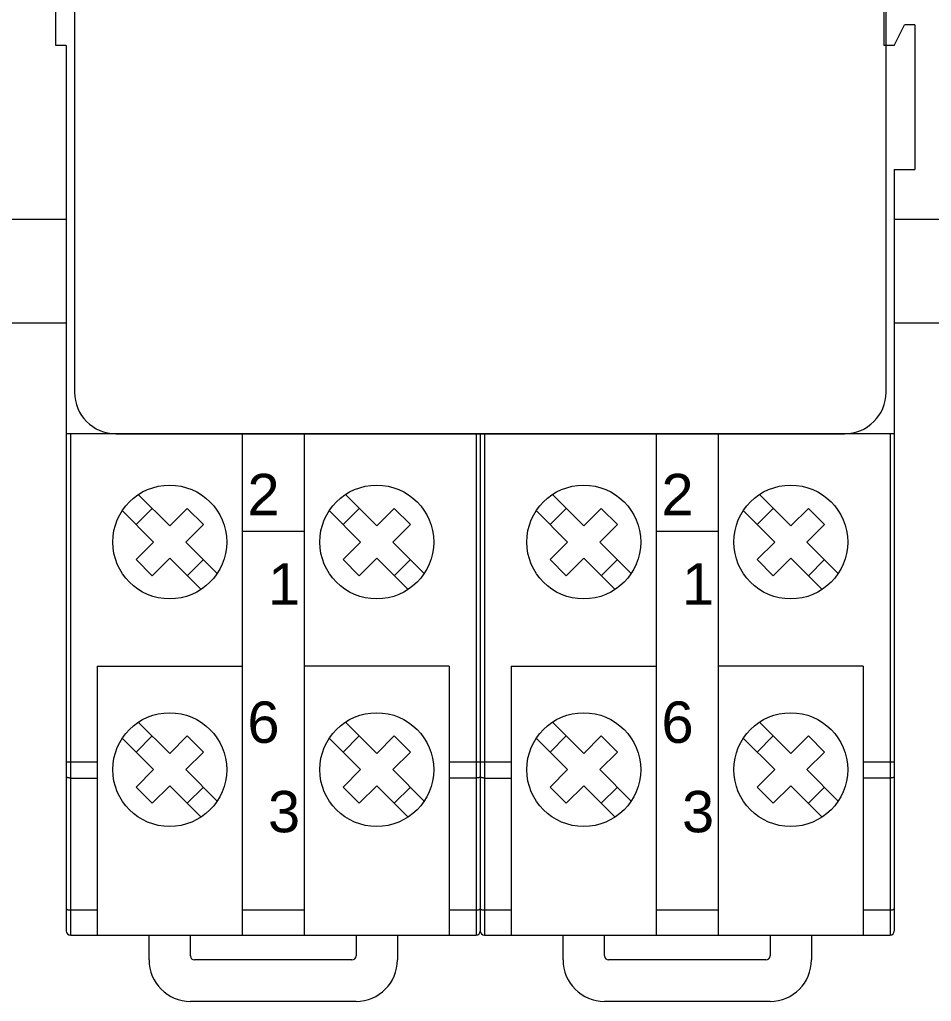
# Model space of a CAD drawing. Header units: millimetres. Extents: x 4137 to 6698, y 1400 to 3585.
# Drawn here: x 6224.3 to 6268.34, y 2738.57 to 2786.01 of the extents above; entities that cross this region are included whole.
import ezdxf

# ---------------------------------------------------------------- set-up
doc = ezdxf.new("R2010")
doc.units = ezdxf.units.MM
doc.layers.add('000-PI-Oprema', color=30, linetype='Continuous', lineweight=5)
doc.layers.add('002-PI-Kabelska kanalica', color=150, linetype='Continuous')
doc.styles.get("Standard").update_dxf_attribs({"font": 'arial.ttf'})

msp = doc.modelspace()

# ---------------------------------------------------------------- linework, layer by layer
at = {"layer": '000-PI-Oprema', "color": 0, "linetype": 'ByBlock', "lineweight": 0}
for p, q in [((6226.948, 2809.604), (6226.948, 2768.004)), ((6266.148, 2768.004), (6266.148, 2809.604)), ((6226.048, 2784.768), (6226.048, 2792.768)), ((6266.048, 2792.768), (6266.048, 2784.768)), ((6266.548, 2784.768), (6267.048, 2785.768)), ((6267.548, 2785.768), (6267.048, 2785.768)), ((6267.548, 2785.768), (6267.548, 2778.768)), ((6226.548, 2784.768), (6226.048, 2784.768)), ((6226.548, 2784.768), (6226.548, 2741.968)), ((6266.548, 2784.768), (6266.048, 2784.768)), ((6266.548, 2778.768), (6266.548, 2741.968)), ((6266.548, 2778.768), (6267.548, 2778.768)), ((6226.548, 2766.018), (6246.548, 2766.018)), ((6226.748, 2766.018), (6226.748, 2741.768)), ((6228.948, 2766.004), (6264.148, 2766.004)), ((6235.048, 2766.018), (6235.048, 2741.768)), ((6238.048, 2766.018), (6238.048, 2741.768)), ((6246.348, 2766.018), (6246.348, 2741.768)), ((6246.548, 2766.018), (6266.548, 2766.018)), ((6246.548, 2766.018), (6246.548, 2741.968)), ((6246.748, 2766.018), (6246.748, 2741.768)), ((6255.048, 2766.018), (6255.048, 2741.768)), ((6258.048, 2766.018), (6258.048, 2741.768)), ((6266.348, 2766.018), (6266.348, 2741.768)), ((6230.031, 2763.062), (6231.548, 2761.546)), ((6240.031, 2763.062), (6241.548, 2761.546)), ((6250.031, 2763.062), (6251.548, 2761.546)), ((6260.031, 2763.062), (6261.548, 2761.546)), ((6229.921, 2761.616), (6230.699, 2762.394)), ((6231.548, 2761.546), (6232.396, 2762.394)), ((6232.396, 2762.394), (6233.174, 2761.616)), ((6239.921, 2761.616), (6240.699, 2762.394)), ((6241.548, 2761.546), (6242.396, 2762.394)), ((6242.396, 2762.394), (6243.174, 2761.616)), ((6249.921, 2761.616), (6250.699, 2762.394)), ((6251.548, 2761.546), (6252.396, 2762.394)), ((6252.396, 2762.394), (6253.174, 2761.616)), ((6259.921, 2761.616), (6260.699, 2762.394)), ((6261.548, 2761.546), (6262.396, 2762.394)), ((6262.396, 2762.394), (6263.174, 2761.616)), ((6229.254, 2762.284), (6230.77, 2760.768)), ((6239.254, 2762.284), (6240.77, 2760.768)), ((6249.254, 2762.284), (6250.77, 2760.768)), ((6259.254, 2762.284), (6260.77, 2760.768)), ((6232.326, 2760.768), (6233.174, 2761.616)), ((6242.326, 2760.768), (6243.174, 2761.616)), ((6252.326, 2760.768), (6253.174, 2761.616)), ((6262.326, 2760.768), (6263.174, 2761.616)), ((6238.048, 2761.283), (6235.048, 2761.283)), ((6258.048, 2761.283), (6255.048, 2761.283)), ((6229.921, 2759.919), (6230.77, 2760.768)), ((6232.326, 2760.768), (6233.842, 2759.251)), ((6239.921, 2759.919), (6240.77, 2760.768)), ((6242.326, 2760.768), (6243.842, 2759.251)), ((6249.921, 2759.919), (6250.77, 2760.768)), ((6252.326, 2760.768), (6253.842, 2759.251)), ((6259.921, 2759.919), (6260.77, 2760.768)), ((6262.326, 2760.768), (6263.842, 2759.251)), ((6230.699, 2759.141), (6231.548, 2759.99)), ((6231.548, 2759.99), (6233.064, 2758.474)), ((6240.699, 2759.141), (6241.548, 2759.99)), ((6241.548, 2759.99), (6243.064, 2758.474)), ((6250.699, 2759.141), (6251.548, 2759.99)), ((6251.548, 2759.99), (6253.064, 2758.474)), ((6260.699, 2759.141), (6261.548, 2759.99)), ((6261.548, 2759.99), (6263.064, 2758.474)), ((6229.921, 2759.919), (6230.699, 2759.141)), ((6232.396, 2759.141), (6233.174, 2759.919)), ((6239.921, 2759.919), (6240.699, 2759.141)), ((6242.396, 2759.141), (6243.174, 2759.919)), ((6249.921, 2759.919), (6250.699, 2759.141)), ((6252.396, 2759.141), (6253.174, 2759.919)), ((6259.921, 2759.919), (6260.699, 2759.141)), ((6262.396, 2759.141), (6263.174, 2759.919)), ((6228.048, 2754.768), (6228.048, 2741.768)), ((6228.048, 2754.768), (6235.048, 2754.768)), ((6245.048, 2754.768), (6238.048, 2754.768)), ((6245.048, 2754.768), (6245.048, 2741.768)), ((6248.048, 2754.768), (6248.048, 2741.768)), ((6248.048, 2754.768), (6255.048, 2754.768)), ((6265.048, 2754.768), (6258.048, 2754.768)), ((6265.048, 2754.768), (6265.048, 2741.768)), ((6230.031, 2752.062), (6231.548, 2750.546)), ((6240.031, 2752.062), (6241.548, 2750.546)), ((6250.031, 2752.062), (6251.548, 2750.546)), ((6260.031, 2752.062), (6261.548, 2750.546)), ((6229.254, 2751.284), (6230.77, 2749.768)), ((6229.921, 2750.616), (6230.699, 2751.394)), ((6231.548, 2750.546), (6232.396, 2751.394)), ((6232.396, 2751.394), (6233.174, 2750.616)), ((6239.254, 2751.284), (6240.77, 2749.768)), ((6239.921, 2750.616), (6240.699, 2751.394)), ((6241.548, 2750.546), (6242.396, 2751.394)), ((6242.396, 2751.394), (6243.174, 2750.616)), ((6249.254, 2751.284), (6250.77, 2749.768)), ((6249.921, 2750.616), (6250.699, 2751.394)), ((6251.548, 2750.546), (6252.396, 2751.394)), ((6252.396, 2751.394), (6253.174, 2750.616)), ((6259.254, 2751.284), (6260.77, 2749.768)), ((6259.921, 2750.616), (6260.699, 2751.394)), ((6261.548, 2750.546), (6262.396, 2751.394)), ((6262.396, 2751.394), (6263.174, 2750.616)), ((6232.326, 2749.768), (6233.174, 2750.616)), ((6242.326, 2749.768), (6243.174, 2750.616)), ((6252.326, 2749.768), (6253.174, 2750.616)), ((6262.326, 2749.768), (6263.174, 2750.616)), ((6226.548, 2750.145), (6228.048, 2750.145)), ((6245.048, 2750.145), (6246.548, 2750.145)), ((6246.548, 2750.145), (6248.048, 2750.145)), ((6265.048, 2750.145), (6266.548, 2750.145)), ((6229.921, 2748.919), (6230.77, 2749.768)), ((6232.326, 2749.768), (6233.842, 2748.251)), ((6239.921, 2748.919), (6240.77, 2749.768)), ((6242.326, 2749.768), (6243.842, 2748.251)), ((6249.921, 2748.919), (6250.77, 2749.768)), ((6252.326, 2749.768), (6253.842, 2748.251)), ((6259.921, 2748.919), (6260.77, 2749.768)), ((6262.326, 2749.768), (6263.842, 2748.251)), ((6226.748, 2749.36), (6228.048, 2749.36)), ((6246.348, 2749.36), (6245.048, 2749.36)), ((6246.748, 2749.36), (6248.048, 2749.36)), ((6266.348, 2749.36), (6265.048, 2749.36)), ((6229.921, 2748.919), (6230.699, 2748.141)), ((6230.699, 2748.141), (6231.548, 2748.99)), ((6231.548, 2748.99), (6233.064, 2747.474)), ((6232.396, 2748.141), (6233.174, 2748.919)), ((6239.921, 2748.919), (6240.699, 2748.141)), ((6240.699, 2748.141), (6241.548, 2748.99)), ((6241.548, 2748.99), (6243.064, 2747.474)), ((6242.396, 2748.141), (6243.174, 2748.919)), ((6249.921, 2748.919), (6250.699, 2748.141)), ((6250.699, 2748.141), (6251.548, 2748.99)), ((6251.548, 2748.99), (6253.064, 2747.474)), ((6252.396, 2748.141), (6253.174, 2748.919)), ((6259.921, 2748.919), (6260.699, 2748.141)), ((6260.699, 2748.141), (6261.548, 2748.99)), ((6261.548, 2748.99), (6263.064, 2747.474)), ((6262.396, 2748.141), (6263.174, 2748.919)), ((6228.048, 2742.983), (6226.748, 2742.983)), ((6238.048, 2742.983), (6235.048, 2742.983)), ((6246.348, 2742.983), (6245.048, 2742.983)), ((6248.048, 2742.983), (6246.748, 2742.983)), ((6258.048, 2742.983), (6255.048, 2742.983)), ((6266.348, 2742.983), (6265.048, 2742.983)), ((6226.748, 2741.768), (6246.348, 2741.768)), ((6230.548, 2740.568), (6230.548, 2741.768)), ((6232.548, 2740.768), (6232.548, 2741.768)), ((6232.548, 2740.768), (6232.548, 2741.768)), ((6240.548, 2741.768), (6240.548, 2740.768)), ((6240.548, 2741.768), (6240.548, 2740.768)), ((6242.548, 2741.768), (6242.548, 2740.568)), ((6246.748, 2741.768), (6266.348, 2741.768)), ((6250.548, 2740.568), (6250.548, 2741.768)), ((6252.548, 2740.768), (6252.548, 2741.768)), ((6260.548, 2741.768), (6260.548, 2740.768)), ((6262.548, 2741.768), (6262.548, 2740.568)), ((6240.348, 2740.568), (6232.748, 2740.568)), ((6240.348, 2740.568), (6232.748, 2740.568)), ((6260.348, 2740.568), (6252.748, 2740.568)), ((6240.548, 2738.568), (6232.548, 2738.568)), ((6260.548, 2738.568), (6252.548, 2738.568))]:
    msp.add_line(p, q, dxfattribs=at)
for points in [[(6226.748, 2749.36), (6226.722, 2749.361), (6226.696, 2749.363), (6226.671, 2749.366), (6226.648, 2749.37), (6226.626, 2749.376), (6226.606, 2749.383), (6226.589, 2749.391), (6226.575, 2749.399), (6226.563, 2749.408), (6226.555, 2749.418), (6226.549, 2749.428), (6226.548, 2749.438)], [(6246.548, 2749.438), (6246.546, 2749.428), (6246.541, 2749.418), (6246.532, 2749.408), (6246.521, 2749.399), (6246.506, 2749.391), (6246.489, 2749.383), (6246.469, 2749.376), (6246.448, 2749.37), (6246.424, 2749.366), (6246.399, 2749.363), (6246.374, 2749.361), (6246.348, 2749.36)], [(6246.748, 2749.36), (6246.722, 2749.361), (6246.696, 2749.363), (6246.671, 2749.366), (6246.648, 2749.37), (6246.626, 2749.376), (6246.606, 2749.383), (6246.589, 2749.391), (6246.575, 2749.399), (6246.563, 2749.408), (6246.555, 2749.418), (6246.549, 2749.428), (6246.548, 2749.438)], [(6266.548, 2749.438), (6266.546, 2749.428), (6266.541, 2749.418), (6266.532, 2749.408), (6266.521, 2749.399), (6266.506, 2749.391), (6266.489, 2749.383), (6266.469, 2749.376), (6266.448, 2749.37), (6266.424, 2749.366), (6266.399, 2749.363), (6266.374, 2749.361), (6266.348, 2749.36)], [(6226.548, 2743.061), (6226.549, 2743.051), (6226.555, 2743.041), (6226.563, 2743.031), (6226.575, 2743.022), (6226.589, 2743.014), (6226.606, 2743.006), (6226.626, 2742.999), (6226.648, 2742.993), (6226.671, 2742.989), (6226.696, 2742.986), (6226.722, 2742.984), (6226.748, 2742.983)], [(6246.348, 2742.983), (6246.374, 2742.984), (6246.399, 2742.986), (6246.424, 2742.989), (6246.448, 2742.993), (6246.469, 2742.999), (6246.489, 2743.006), (6246.506, 2743.014), (6246.521, 2743.022), (6246.532, 2743.031), (6246.541, 2743.041), (6246.546, 2743.051), (6246.548, 2743.061)], [(6246.548, 2743.061), (6246.549, 2743.051), (6246.555, 2743.041), (6246.563, 2743.031), (6246.575, 2743.022), (6246.589, 2743.014), (6246.606, 2743.006), (6246.626, 2742.999), (6246.648, 2742.993), (6246.671, 2742.989), (6246.696, 2742.986), (6246.722, 2742.984), (6246.748, 2742.983)], [(6266.348, 2742.983), (6266.374, 2742.984), (6266.399, 2742.986), (6266.424, 2742.989), (6266.448, 2742.993), (6266.469, 2742.999), (6266.489, 2743.006), (6266.506, 2743.014), (6266.521, 2743.022), (6266.532, 2743.031), (6266.541, 2743.041), (6266.546, 2743.051), (6266.548, 2743.061)]]:
    msp.add_lwpolyline(points, dxfattribs=at)
for centre in [(6231.548, 2760.768), (6241.548, 2760.768), (6251.548, 2760.768), (6261.548, 2760.768), (6231.548, 2749.768), (6241.548, 2749.768), (6251.548, 2749.768), (6261.548, 2749.768)]:
    msp.add_circle(centre, 2.75, dxfattribs=at)
for centre, radius, start, end in [((6228.948, 2768.004), 2, 180, 270), ((6264.148, 2768.004), 2, 270, 0), ((6226.748, 2741.968), 0.2, 180, 270), ((6246.348, 2741.968), 0.2, 270, 0), ((6246.748, 2741.968), 0.2, 180, 270), ((6266.348, 2741.968), 0.2, 270, 0), ((6232.548, 2740.568), 2, 180, 270), ((6232.748, 2740.768), 0.2, 180, 270), ((6232.748, 2740.768), 0.2, 180, 270), ((6240.348, 2740.768), 0.2, 270, 0), ((6240.348, 2740.768), 0.2, 270, 0), ((6240.548, 2740.568), 2, 270, 0), ((6252.548, 2740.568), 2, 180, 270), ((6252.748, 2740.768), 0.2, 180, 270), ((6260.348, 2740.768), 0.2, 270, 0), ((6260.548, 2740.568), 2, 270, 0)]:
    msp.add_arc(centre, radius, start, end, dxfattribs=at)
at = {"layer": '002-PI-Kabelska kanalica', "color": 0, "linetype": 'ByBlock', "lineweight": 0, "ltscale": 0.25}
for p, q in [((6221.548, 2776.365), (6226.548, 2776.365)), ((6266.548, 2776.365), (6271.548, 2776.365)), ((6221.548, 2771.365), (6226.548, 2771.365)), ((6266.548, 2771.365), (6271.548, 2771.365))]:
    msp.add_line(p, q, dxfattribs=at)

# ---------------------------------------------------------------- texts
at = {"layer": '000-PI-Oprema', "color": 0, "linetype": 'ByBlock', "lineweight": 0, "char_height": 1.9995, "width": 2.5471}
for s, insert, attachment_point in [('{\\fArial|b0|i0|c0|p34;2}', (6235.3, 2764.062), 1), ('{\\fArial|b0|i0|c0|p34;2}', (6255.3, 2764.062), 1), ('{\\fArial|b0|i0|c0|p34;1}', (6237.847, 2759.738), 3), ('{\\fArial|b0|i0|c0|p34;1}', (6257.847, 2759.738), 3), ('{\\fArial|b0|i0|c0|p34;6}', (6235.3, 2753.062), 1), ('{\\fArial|b0|i0|c0|p34;6}', (6255.3, 2753.062), 1), ('{\\fArial|b0|i0|c0|p34;3}', (6237.847, 2748.738), 3), ('{\\fArial|b0|i0|c0|p34;3}', (6257.847, 2748.738), 3)]:
    msp.add_mtext(s, dxfattribs=dict(at, insert=insert, attachment_point=attachment_point))

doc.saveas('drawing.dxf')
